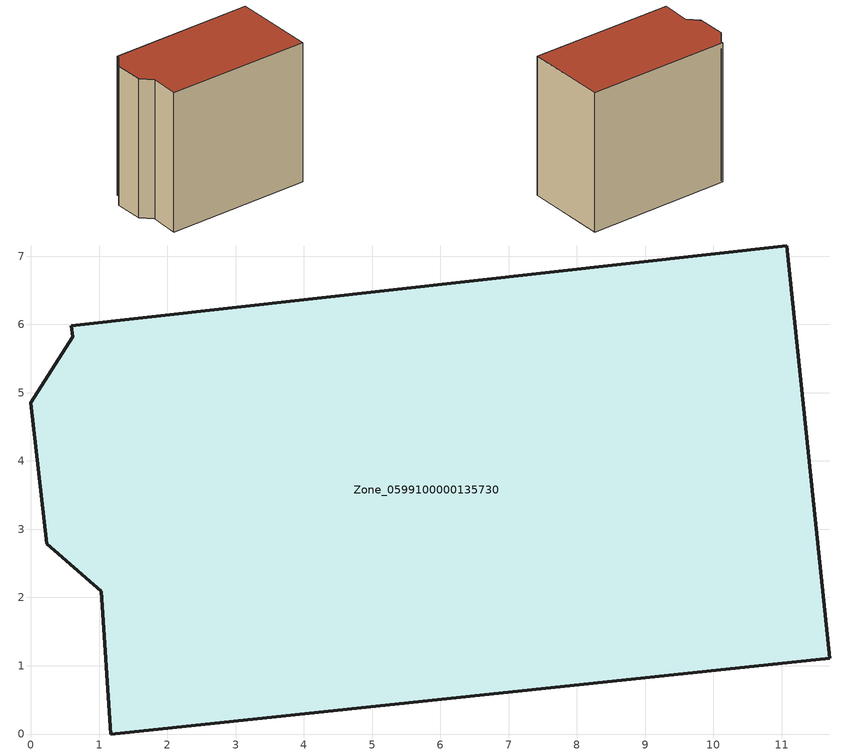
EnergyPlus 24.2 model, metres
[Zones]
Zone_0599100000135730
 floor ground (C_G): 11.08,7.15 11.71,1.11 1.17,0 1.03,2.09 0.23,2.79 0,4.85 0.61,5.82 0.59,5.98 z0
 wall outside (C_F): 0,4.85 0.23,2.79 1.03,2.09 1.17,0 11.71,1.11 11.08,7.15 0.59,5.98 0.61,5.82 0,4.85 z0:10.36
 roof outside (C_R): 11.08,7.15 0.59,5.98 0.61,5.82 0,4.85 0.23,2.79 1.03,2.09 1.17,0 11.71,1.11 z10.36
[BUILDING]
Pand.0599100000135730: North Axis=0; Terrain=City; Loads Convergence Tolerance Value=0.04; Temperature Convergence Tolerance Value=0.4; Solar Distribution=FullExterior; Maximum Number of Warmup Days=25; Minimum Number of Warmup Days=1
[Site:Location]
Rotterdam.The.Hague.AP_ZH_NLD Design_Conditions: Latitude=51.96; Longitude=4.45; Time Zone=1; Elevation=-4.5
[SITE:GROUNDTEMPERATURE:BUILDINGSURFACE]
18, 18, 18, 18, 18, 18, 18, 18, 18, 18, 18, 18
[MATERIAL] Thermal Absorptance=0.9; Solar Absorptance=0.7; Visible Absorptance=0.7
Name | Roughness | Thickness | Conductivity | Density | Specific Heat
G.TI.1946 | MediumSmooth | 0.15 | 1 | 540 | 1210
F.TI.1946 | Rough | 0.3 | 0.857143 | 1920 | 840
R.TI.1946 | MediumRough | 0.2 | 0.1 | 1500 | 1000
[CONSTRUCTION]
C_G: G.TI.1946
C_F: F.TI.1946
C_R: R.TI.1946
[ZONE]
Zone_0599100000135730: Type=1; Multiplier=1; Ceiling Height=Autocalculate; Volume=Autocalculate; Floor Area=autocalculate; Part of Total Floor Area=Yes
[ZONEINFILTRATION:DESIGNFLOWRATE]
Infil_Zone_0599100000135730: Zone or ZoneList or Space or SpaceList=Zone_0599100000135730; Schedule=AlwaysOn; Design Flow Rate Calculation Method=Flow/Area; Flow Rate per Floor Area=0.003; Constant Term Coefficient=1; Temperature Term Coefficient=0; Velocity Term Coefficient=0; Velocity Squared Term Coefficient=0
[HVACTEMPLATE:ZONE:IDEALLOADSAIRSYSTEM]
Zone_0599100000135730: Maximum Heating Supply Air Temperature=50; Minimum Cooling Supply Air Temperature=13; Maximum Heating Supply Air Humidity Ratio=0.0156; Minimum Cooling Supply Air Humidity Ratio=0.0077; Heating Limit=NoLimit; Cooling Limit=NoLimit; Dehumidification Control Type=ConstantSensibleHeatRatio; Cooling Sensible Heat Ratio=0.7; Dehumidification Setpoint=60; Humidification Control Type=None; Humidification Setpoint=30; Outdoor Air Method=None; Outdoor Air Flow Rate per Person=0.00944; Outdoor Air Flow Rate per Zone Floor Area=0; Outdoor Air Flow Rate per Zone=0; Demand Controlled Ventilation Type=None; Outdoor Air Economizer Type=NoEconomizer; Heat Recovery Type=None; Sensible Heat Recovery Effectiveness=0.7; Latent Heat Recovery Effectiveness=0.65
[ZONECONTROL:THERMOSTAT]
ThermostatControl_Zone_0599100000135730: Zone or ZoneList=Zone_0599100000135730; Control Type Schedule=DualSetpointControlType; Control 1=Thermostat_Zone_0599100000135730; Temperature Difference Between Cutout And Setpoint=0
[THERMOSTATSETPOINT:DUALSETPOINT]
Thermostat_Zone_0599100000135730: Heating Setpoint Temperature Schedule=HeatingSetpoint_Zone_0599100000135730; Cooling Setpoint Temperature Schedule=CoolingSetpoint_Zone_0599100000135730
[SCHEDULE:COMPACT]
HeatingSetpoint_Zone_0599100000135730: Through: 12/31, For: AllDays, Until: 24:00, 21
CoolingSetpoint_Zone_0599100000135730: Through: 12/31, For: AllDays, Until: 24:00, 24
DualSetpointControlType: Through: 12/31, For: AllDays, Until: 24:00, 4
AlwaysOn: Through: 12/31, For: AllDays, Until: 24:00, 1
